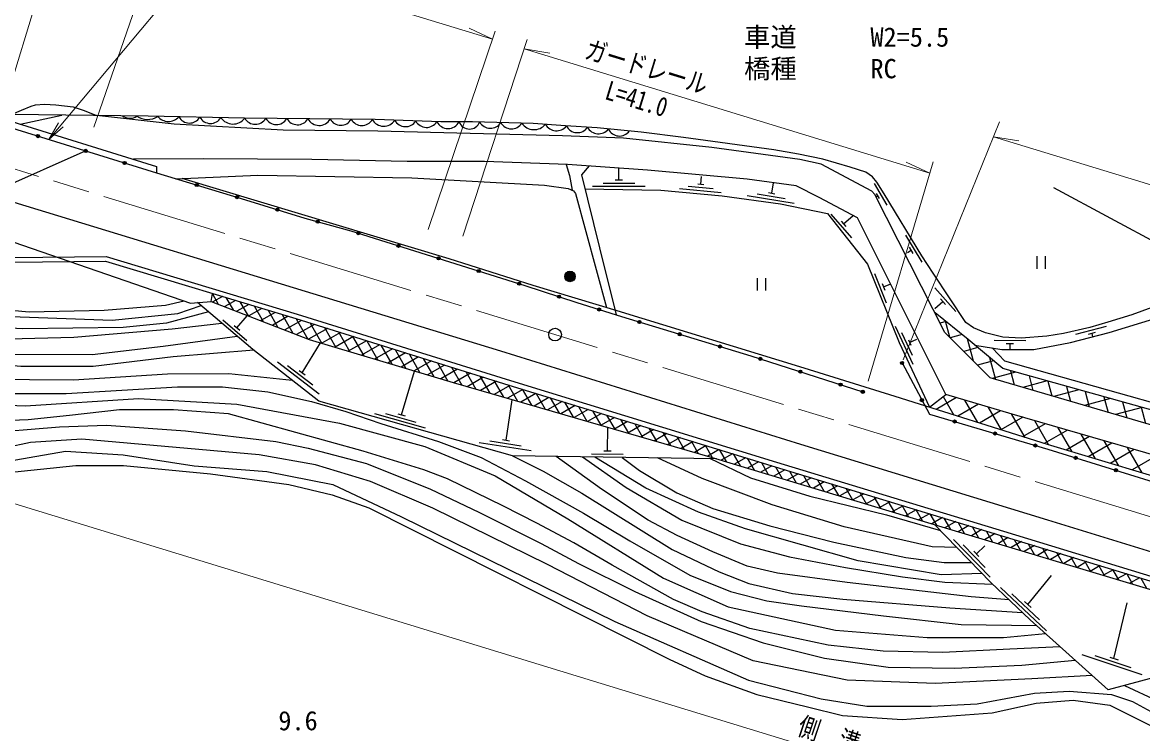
# Model space of a CAD drawing. Units: millimetres at full size, sheet at 1:1000; details may follow other scales. Extents: x 40000 to 680000, y 20000 to 380000.
# Drawn here: x 119780 to 226160, y 266276 to 333817 of the extents above; entities that cross this region are included whole.
import ezdxf
from ezdxf.enums import TextEntityAlignment as Align

# ---------------------------------------------------------------- set-up
doc = ezdxf.new("R2010")
doc.units = ezdxf.units.MM
doc.header["$LTSCALE"] = 1000
doc.linetypes.add('CHAIN', pattern=[18.5, 12, -1.5, 3.5, -1.5])
for name, color, linetype, lineweight in [('M-BGD', 7, 'Continuous', 25), ('M-BMK', 2, 'CHAIN', 13), ('M-BMK-SRVR', 3, 'Continuous', 25), ('M-STR-HTXT', 7, 'Continuous', 13), ('M-STR-STR1', 1, 'Continuous', 25)]:
    doc.layers.add(name, color=color, linetype=linetype, lineweight=lineweight)
doc.styles.add('ＭＳ ゴシック', font='')
doc.styles.get('ＭＳ ゴシック').set_extended_font_data('MS Gothic')

# ---------------------------------------------------------------- blocks, each defined once
blk = doc.blocks.new('open_arrow')
at = {"color": 0, "linetype": 'Continuous', "lineweight": -2}
blk.add_lwpolyline([(7.5, 1.25), (0, 0), (7.5, -1.25)], dxfattribs=at)

msp = doc.modelspace()

# ---------------------------------------------------------------- hatches: boundary and pattern name
at = {"layer": 'M-BGD'}
for points in [[(121107, 323018, -0.41421), (121257, 323168, -0.41421), (121407, 323018, -1)], [(125641, 321613, -0.41421), (125791, 321763, -0.41421), (125941, 321613, -1)], [(129325, 320470, -0.41421), (129475, 320620, -0.41421), (129625, 320470, -1)], [(136201, 318416, -0.41421), (136387, 318517, -0.41421), (136488, 318330, -1)], [(140030, 317261, -0.41421), (140217, 317361, -0.41421), (140317, 317175, -1)], [(143852, 316080, -0.41421), (144040, 316179, -0.41421), (144138, 315992, -1)], [(147682, 314930, -0.41421), (147867, 315034, -0.41421), (147972, 314850, -1)], [(151532, 313845, -0.41421), (151720, 313943, -0.41421), (151818, 313755, -1)], [(155349, 312647, -0.41421), (155537, 312745, -0.41421), (155635, 312557, -1)], [(159165, 311449, -0.41421), (159353, 311547, -0.41421), (159451, 311359, -1)], [(162981, 310251, -0.41421), (163169, 310349, -0.41421), (163268, 310161, -1)], [(171278, 309692, -0.41421), (171778, 310192, -0.41421), (172278, 309692, -1)], [(166798, 309053, -0.41421), (166986, 309152, -0.41421), (167084, 308964, -1)], [(170601, 307813, -0.41421), (170790, 307909, -0.41421), (170886, 307720, -1)], [(174409, 306591, -0.41421), (174597, 306690, -0.41421), (174696, 306502, -1)], [(178231, 305409, -0.41421), (178418, 305509, -0.41421), (178518, 305321, -1)], [(182058, 304246, -0.41421), (182245, 304346, -0.41421), (182345, 304159, -1)], [(185885, 303083, -0.41421), (186072, 303183, -0.41421), (186172, 302996, -1)], [(189709, 301908, -0.41421), (189897, 302005, -0.41421), (189994, 301817, -1)], [(203167, 301476, -0.41421), (203317, 301626, -0.41421), (203467, 301476, -1)], [(193517, 300687, -0.41421), (193706, 300784, -0.41421), (193803, 300595, -1)], [(197326, 299465, -0.41421), (197515, 299562, -0.41421), (197612, 299374, -1)], [(199444, 298786, -0.41421), (199633, 298883, -0.41421), (199730, 298694, -1)], [(205052, 297948, -0.41421), (205202, 298098, -0.41421), (205352, 297948, -1)], [(208157, 295915, -0.41421), (208307, 296065, -0.41421), (208457, 295915, -1)], [(211992, 294776, -0.41421), (212142, 294926, -0.41421), (212292, 294776, -1)], [(215826, 293637, -0.41421), (215976, 293787, -0.41421), (216126, 293637, -1)], [(219652, 292469, -0.41421), (219802, 292619, -0.41421), (219952, 292469, -1)], [(223473, 291288, -0.41421), (223623, 291438, -0.41421), (223773, 291288, -1)]]:
    msp.add_hatch(color=256, dxfattribs=at).paths.add_polyline_path(points)

# ---------------------------------------------------------------- linework, layer by layer
for p, q in [((119554, 324157), (123512, 325003)), ((176425, 318862), (176425, 319977)), ((184217, 318446), (184285, 319193)), ((173925, 318262), (178925, 318262)), ((174925, 318562), (177925, 318562)), ((176075, 318862), (176775, 318862)), ((182994, 318256), (185385, 318039)), ((183938, 318472), (184496, 318421)), ((190939, 317603), (191099, 318590)), ((201899, 316446), (200704, 318528)), ((182171, 318030), (186154, 317668)), ((188622, 317371), (193064, 316650)), ((189558, 317523), (192224, 317091)), ((190628, 317653), (191250, 317552)), ((201041, 317338), (200857, 317242)), ((201181, 317095), (200902, 317581)), ((196543, 315620), (198519, 313363)), ((197527, 314952), (197988, 314426)), ((197757, 314689), (198667, 315485)), ((205236, 311044), (203663, 313598)), ((204194, 312164), (203839, 311945)), ((204377, 311866), (204010, 312462)), ((216106, 311603), (216106, 310403)), ((216906, 311603), (216906, 310403)), ((200713, 309986), (201821, 307198)), ((189555, 309541), (189555, 308341)), ((190355, 309541), (190355, 308341)), ((201416, 309028), (201675, 308378)), ((201546, 308703), (202239, 308979)), ((208424, 306363), (206436, 308609)), ((137719, 307320), (137825, 308082)), ((137817, 308028), (138374, 307065)), ((138779, 307794), (137862, 307264)), ((139111, 307693), (139793, 306512)), ((207437, 307025), (206973, 307549)), ((140029, 307416), (138999, 306821)), ((141280, 307038), (140137, 306378)), ((140443, 307290), (141212, 305959)), ((142530, 306660), (141274, 305935)), ((141775, 306888), (142631, 305407)), ((143108, 306485), (144050, 304854)), ((207205, 307287), (206441, 306611)), ((138815, 305565), (141100, 303621)), ((140152, 304821), (141124, 305964)), ((143780, 306282), (142412, 305492)), ((145031, 305904), (143550, 305049)), ((144440, 306082), (145468, 304301)), ((146275, 305522), (144687, 304606)), ((145773, 305679), (146887, 303749)), ((207483, 305407), (206945, 305263)), ((207406, 305468), (207811, 303959)), ((139885, 305048), (140418, 304594)), ((147511, 305136), (145825, 304162)), ((148747, 304750), (146962, 303719)), ((147115, 305260), (148225, 303337)), ((149983, 304364), (148211, 303341)), ((148457, 304841), (149555, 302939)), ((149798, 304421), (150884, 302540)), ((202648, 304978), (204341, 301354)), ((203258, 304380), (204274, 302206)), ((222708, 304941), (219803, 304193)), ((221669, 304364), (220992, 304189)), ((221330, 304276), (221414, 303959)), ((146341, 300545), (148088, 303378)), ((151220, 303978), (149466, 302965)), ((152456, 303591), (150720, 302590)), ((151140, 304002), (152214, 302142)), ((153692, 303205), (151975, 302214)), ((152482, 303583), (153544, 301744)), ((203919, 303674), (204157, 303166)), ((204038, 303420), (204718, 303738)), ((209023, 304176), (207895, 303874)), ((209498, 303796), (210062, 301689)), ((215060, 303571), (212060, 303599)), ((213907, 303282), (213207, 303288)), ((213557, 303285), (213552, 302750)), ((154928, 302819), (153230, 301838)), ((153824, 303164), (154873, 301346)), ((156164, 302433), (154484, 301463)), ((155166, 302745), (156203, 300948)), ((156508, 302326), (157533, 300550)), ((210521, 302934), (209183, 302575)), ((143992, 301590), (147960, 298548)), ((144968, 301220), (147349, 299395)), ((157401, 302047), (155739, 301087)), ((158637, 301661), (156993, 300712)), ((157849, 301907), (158862, 300152)), ((159873, 301275), (158248, 300336)), ((159191, 301488), (160192, 299754)), ((160533, 301068), (161516, 299367)), ((211996, 301686), (210471, 301277)), ((211622, 302002), (212180, 299918)), ((146063, 300758), (146619, 300332)), ((155781, 296561), (157021, 300703)), ((161109, 300888), (159502, 299961)), ((162345, 300502), (160758, 299586)), ((161875, 300649), (162835, 298986)), ((163582, 300116), (162027, 299219)), ((163217, 300230), (164155, 298605)), ((214088, 300603), (211870, 300009)), ((213604, 300738), (213964, 299394)), ((215380, 300243), (215748, 298871)), ((164818, 299730), (163297, 298852)), ((164559, 299811), (165475, 298224)), ((166054, 299344), (164567, 298486)), ((167299, 298963), (165837, 298119)), ((165901, 299392), (166795, 297843)), ((167237, 298982), (168115, 297461)), ((217095, 299765), (214798, 299150)), ((217156, 299748), (217532, 298348)), ((218933, 299253), (219315, 297825)), ((165706, 294145), (166301, 297985)), ((168543, 298581), (167107, 297752)), ((169787, 298200), (168377, 297386)), ((168574, 298572), (169435, 297080)), ((169910, 298162), (170755, 296699)), ((205922, 297265), (207471, 298489)), ((208494, 298183), (206556, 297064)), ((207228, 298296), (208247, 296530)), ((209258, 297955), (210489, 295822)), ((220102, 298927), (217726, 298291)), ((223109, 298089), (220654, 297432)), ((220709, 298758), (221099, 297301)), ((222485, 298263), (222883, 296778)), ((171031, 297818), (169647, 297019)), ((172276, 297437), (170917, 296652)), ((171246, 297752), (172074, 296318)), ((173520, 297055), (172187, 296286)), ((172583, 297343), (173394, 295937)), ((173919, 296933), (174714, 295556)), ((205969, 297301), (206005, 297238)), ((210586, 297558), (208608, 296416)), ((212679, 296934), (210661, 295768)), ((211473, 297294), (212731, 295115)), ((226116, 297252), (223582, 296573)), ((224261, 297768), (224666, 296255)), ((226037, 297274), (226450, 295732)), ((153212, 296665), (158023, 295304)), ((154256, 296681), (157143, 295865)), ((155444, 296657), (156118, 296466)), ((174764, 296674), (173457, 295919)), ((176008, 296292), (174727, 295552)), ((175256, 296523), (176034, 295175)), ((177253, 295911), (175997, 295186)), ((176592, 296113), (177354, 294794)), ((214783, 296315), (212713, 295120)), ((213687, 296633), (214972, 294407)), ((215888, 295997), (217213, 293701)), ((175334, 293123), (175391, 295361)), ((178497, 295529), (177267, 294819)), ((177929, 295704), (178674, 294413)), ((179741, 295148), (178537, 294453)), ((179265, 295294), (179994, 294032)), ((180986, 294766), (179807, 294086)), ((180601, 294884), (181313, 293651)), ((216900, 295704), (214766, 294472)), ((219017, 295093), (216818, 293824)), ((218087, 295362), (219430, 293035)), ((220287, 294727), (221648, 292370)), ((163144, 293934), (168085, 293169)), ((164178, 294078), (167142, 293619)), ((165360, 294198), (166052, 294091)), ((182230, 294385), (181077, 293719)), ((181938, 294475), (182633, 293270)), ((183474, 294004), (182347, 293353)), ((183274, 294065), (183953, 292889)), ((184718, 293622), (183616, 292986)), ((184611, 293655), (185273, 292508)), ((221133, 294482), (218902, 293194)), ((223250, 293871), (220991, 292567)), ((222487, 294092), (223865, 291705)), ((173830, 292844), (176830, 292803)), ((174984, 293128), (175684, 293118)), ((185963, 293241), (184886, 292619)), ((185947, 293245), (186606, 292105)), ((187207, 292859), (186143, 292245)), ((187283, 292836), (187938, 291702)), ((225367, 293260), (223080, 291940)), ((224686, 293457), (226082, 291039)), ((227484, 292649), (225169, 291313)), ((188451, 292478), (187393, 291867)), ((188620, 292426), (189271, 291298)), ((189695, 292096), (188643, 291488)), ((190940, 291715), (189893, 291110)), ((189956, 292016), (190603, 290895)), ((191293, 291607), (191936, 290492)), ((192187, 291335), (191143, 290732)), ((193435, 290955), (192393, 290354)), ((192627, 291201), (193269, 290089)), ((194683, 290576), (193643, 289976)), ((193960, 290796), (194601, 289686)), ((195931, 290197), (194893, 289598)), ((195294, 290390), (195934, 289283)), ((197179, 289818), (196143, 289219)), ((196628, 289985), (197267, 288879)), ((198427, 289438), (197393, 288841)), ((197962, 289579), (198599, 288476)), ((199675, 289059), (198643, 288463)), ((199296, 289174), (199932, 288073)), ((200923, 288680), (199893, 288085)), ((200630, 288769), (201264, 287670)), ((202171, 288300), (201143, 287707)), ((201964, 288363), (202597, 287267)), ((203419, 287921), (202393, 287329)), ((203298, 287958), (203930, 286864)), ((204667, 287542), (203643, 286950)), ((204632, 287552), (205262, 286460)), ((205915, 287162), (204893, 286572)), ((205966, 287147), (206595, 286057)), ((207163, 286783), (206143, 286194)), ((207300, 286741), (207926, 285656)), ((208411, 286404), (207393, 285816)), ((208634, 286336), (209256, 285257)), ((209659, 286024), (208647, 285440)), ((210907, 285645), (209901, 285064)), ((209968, 285931), (210586, 284859)), ((212155, 285266), (211155, 284688)), ((211301, 285525), (211916, 284460)), ((212635, 285120), (213246, 284062)), ((208201, 284716), (211682, 281126)), ((209113, 284207), (211201, 282053)), ((210372, 283339), (211169, 284111)), ((213402, 284886), (212409, 284313)), ((214648, 284506), (213663, 283937)), ((213970, 284713), (214576, 283663)), ((215895, 284125), (214917, 283561)), ((215305, 284305), (215906, 283265)), ((210129, 283590), (210616, 283087)), ((217141, 283745), (216171, 283185)), ((216640, 283898), (217236, 282866)), ((218387, 283365), (217425, 282809)), ((217976, 283490), (218566, 282468)), ((219633, 282984), (218679, 282434)), ((219311, 283083), (219896, 282069)), ((220880, 282604), (219934, 282058)), ((220646, 282675), (221226, 281671)), ((222126, 282224), (221188, 281682)), ((221981, 282268), (222556, 281272)), ((215261, 278531), (217499, 281275)), ((223372, 281843), (222442, 281306)), ((223316, 281861), (223886, 280874)), ((224618, 281463), (223696, 280930)), ((224651, 281453), (225216, 280475)), ((225865, 281083), (224950, 280555)), ((225986, 281046), (226546, 280076)), ((212672, 280162), (217023, 276030)), ((213749, 279553), (216359, 277074)), ((214956, 278820), (215565, 278242)), ((223438, 273411), (224708, 278701)), ((220401, 273782), (226099, 271902)), ((221634, 273691), (225053, 272563)), ((223039, 273543), (223837, 273280))]:
    msp.add_line(p, q, dxfattribs=at)
for points in [[(117857, 324683), (119678, 325468), (120610, 325851), (121032, 325994), (121871, 326049), (122967, 325988), (124602, 325798), (125647, 325466), (126813, 324967)], [(227027, 306744), (225131, 306041), (222863, 305352), (221139, 304848), (218638, 304283), (217052, 304028), (214639, 303830), (212888, 303919), (211232, 304325), (210106, 304807), (209363, 305330), (206265, 310011), (205202, 311662), (201627, 317531), (200936, 318648), (200523, 319139), (199862, 319590), (198382, 320075), (195798, 320825), (193484, 321310), (191142, 321711), (182575, 322898), (178533, 323397), (174354, 323797), (171367, 323988), (168295, 324230), (162530, 324371), (159507, 324371), (153267, 324585), (140878, 324722), (131724, 324913), (118719, 325055)], [(260350, 285842), (250467, 288765), (242960, 290960), (228338, 295178), (211671, 300067), (207395, 304378), (200745, 317463), (200445, 317780), (195620, 320345), (193614, 320811), (185256, 321948), (176868, 322828), (171075, 323051), (153534, 323486), (144549, 323571), (134197, 324166), (126813, 324967)], [(103392, 321493), (165196, 302626), (193674, 293749), (217116, 286576), (253344, 275446), (272706, 269435)], [(259955, 283222), (253027, 285308), (243855, 287938), (234131, 290730), (213771, 296608), (207471, 298489), (204128, 305204), (199098, 315255), (195457, 317199), (193248, 318294), (188611, 318934), (179150, 319780), (171531, 320331), (163662, 320620), (156304, 320620), (147267, 320805), (136956, 320856), (130315, 320821)], [(171420, 320335), (171728, 319290), (171992, 317871)], [(132515, 319528), (140554, 317103), (146595, 315230), (150963, 314024), (167508, 308831), (172439, 307209), (176673, 305882), (188948, 302152), (199587, 298740)], [(134346, 318976), (142129, 319303), (156777, 319056), (169375, 318373), (171613, 318043), (172120, 317813), (172320, 317579), (175253, 306731)], [(173595, 320182), (172868, 319345), (174585, 312396), (176179, 306037)], [(264463, 304432), (262056, 297153), (259659, 281258), (245455, 285381), (226803, 290823), (217129, 293726), (202677, 298289), (194013, 300966), (176271, 306426), (168276, 308824), (160295, 311352), (134938, 319001)], [(217689, 318144), (223116, 315235), (227827, 312682)], [(173195, 318021), (180406, 317889), (186248, 317358), (191783, 316574), (196231, 315654), (200023, 310856), (203047, 303415), (205922, 297265)], [(114443, 314509), (135742, 307147), (137719, 307320), (147016, 303699), (160687, 299606), (185287, 292504), (207409, 285811), (241785, 275510)], [(106685, 311369), (127747, 311599), (145868, 306121), (166117, 299796), (191389, 292048), (212939, 285498), (242898, 276355), (252435, 273401)], [(106690, 310919), (127682, 311148), (145735, 305691), (165984, 299366), (191257, 291617), (212808, 285067), (242766, 275925), (251818, 273121)], [(75518, 299940), (78877, 300788), (81960, 301955), (94049, 307167), (97006, 308182), (99208, 308644), (101075, 308787), (104629, 308293), (110507, 307243), (120425, 306316), (127529, 306481), (133384, 306949), (135130, 307359)], [(73990, 298053), (79154, 299293), (83720, 300893), (91757, 304890), (93831, 305787), (96572, 306770), (99569, 307433), (103218, 307577), (113413, 306083), (128300, 305552), (134539, 306169), (136757, 306922)], [(137450, 306332), (133457, 305251), (129357, 304833), (119800, 304704), (115295, 304972), (106868, 306198), (102607, 306516), (100369, 306246), (95598, 305184), (91724, 303511), (85790, 300647), (81057, 298752), (75364, 297287)], [(185688, 292382), (166319, 292646), (147925, 297848), (141655, 302754), (136423, 307207)], [(210234, 303178), (212796, 302745), (215833, 302766), (219310, 303407), (222985, 304371), (227640, 305798), (231659, 307065), (237135, 307303), (240561, 307287), (244046, 306871), (247597, 305990), (249625, 305359), (252213, 305167), (256604, 305009), (257809, 304751), (258228, 304478), (257180, 295953), (258610, 295578), (257473, 288340)], [(260608, 287554), (254637, 289051), (246357, 291435), (237171, 294011), (228874, 296483), (212876, 300941), (209598, 303716), (206454, 306230)], [(76136, 296033), (82610, 297451), (92391, 302103), (96795, 304005), (101692, 304970), (104897, 304949), (108089, 304671), (116035, 303706), (124677, 303928), (133993, 304709), (138728, 305245)], [(77575, 295111), (80473, 295375), (83372, 296192), (86061, 297292), (89648, 299226), (93330, 301390), (96317, 302731), (98617, 303460), (100451, 303908), (102319, 304188), (104368, 304318), (106814, 304033), (108429, 303625), (111447, 302907), (116856, 302308), (126401, 302282), (133132, 303077), (140160, 304027)], [(141754, 302677), (134097, 302064), (126515, 301142), (119641, 301142), (113910, 301685), (105371, 302937), (102692, 303102), (98685, 302463), (93430, 300456), (85683, 296406), (82563, 295082), (78668, 294421)], [(79506, 293560), (83177, 294516), (87355, 296132), (93499, 299569), (95222, 300407), (96958, 301067), (99303, 301780), (101978, 302256), (104890, 302135), (108111, 301640), (111852, 300762), (116246, 299931), (124634, 299859), (133549, 300445), (139373, 300469), (145393, 299829)], [(257618, 289259), (232415, 296191), (223881, 298612), (213093, 301655), (211878, 302900)], [(203317, 301476), (205909, 296627), (217164, 293284), (229000, 289626), (237247, 287177), (259264, 280585)], [(80752, 292018), (83812, 292795), (88247, 294651), (94999, 297907), (98440, 298825), (101465, 299000), (113347, 297659), (120066, 297411), (130810, 298105), (140130, 297557), (149880, 295742), (157990, 293536), (164689, 290758), (171580, 286678), (180652, 281030), (186798, 278325), (197004, 276106), (205710, 275406), (212947, 275406), (216932, 275777)], [(118801, 298562), (123942, 298562), (134500, 299196), (138776, 299196), (143081, 298718), (147249, 297814), (150508, 296873), (153825, 295730), (159299, 294018), (163339, 292507), (167553, 290281), (173080, 287220), (177473, 284585), (183149, 281315), (187009, 279768), (190486, 278873), (193766, 278397), (201552, 277450), (208918, 276636), (216092, 276531)], [(218325, 274524), (213539, 274285), (207186, 273990), (201511, 274110), (196300, 274671), (188867, 276263), (184322, 277839), (181609, 279018), (175799, 282284), (172162, 284403), (168641, 286261), (165459, 287864), (160155, 290471), (157917, 291329), (152142, 293097), (139360, 296631), (134144, 297018), (128987, 297018), (124253, 296486), (120335, 296073), (116250, 295905)], [(115594, 294789), (123301, 295395), (127770, 295563), (135269, 295042), (143858, 294025), (146924, 293378), (152443, 291926), (158537, 289494), (163118, 287290), (169060, 284321), (172598, 282440), (177942, 279756), (184240, 276931), (190127, 274899), (195948, 273424), (201991, 272595), (208264, 272484), (214687, 272763), (219752, 273242)], [(221361, 271795), (215633, 271475), (206473, 271026), (198110, 271349), (189173, 273190), (179116, 277466), (169649, 282336), (158768, 287676), (152834, 290228), (147616, 291807), (142260, 292747), (125422, 294223), (120535, 293929), (118185, 293401), (115786, 293184), (107808, 293295), (104458, 293462), (98937, 293683), (95209, 293211), (92551, 292566), (85104, 288929)], [(116926, 291888), (123869, 293093), (129348, 292738), (136084, 291719), (142999, 291154), (149254, 289938), (155782, 286862), (176026, 276929), (188722, 271359), (195623, 269572), (199976, 268877), (206082, 268877), (210450, 269090), (215896, 270116), (219180, 270306), (223222, 270000), (225198, 269330), (227275, 268181)], [(166319, 292646), (169246, 291185), (172917, 289108), (181486, 283765), (185948, 281631), (188774, 280534), (192899, 279572), (197682, 279048), (207862, 278215), (214764, 277762)], [(213474, 278987), (209869, 279251), (198099, 280620), (191481, 281509), (188622, 282191), (185343, 283534), (181962, 285080), (179204, 286550), (174785, 289498), (170468, 292589)], [(172974, 292555), (177124, 289652), (182400, 286532), (187962, 284302), (192631, 283056), (197940, 282040), (203363, 281163), (207382, 280645), (211900, 280481)], [(86712, 286619), (88675, 287677), (92293, 288697), (98112, 289833), (107922, 291361), (115355, 291231), (118144, 291027), (124856, 291750), (129389, 291750), (137657, 290941), (145086, 289919), (149181, 288959), (152693, 287725), (181194, 273345), (184620, 271765), (189529, 269976), (194341, 268808), (197668, 267988), (203323, 267616), (211879, 268241), (216048, 269152), (219554, 269436), (223045, 268973), (227035, 266987)], [(210932, 281468), (207046, 281343), (199136, 282689), (188442, 285733), (183978, 287319), (178980, 289569), (174155, 292539)], [(176724, 292504), (178382, 291265), (181927, 289143), (185344, 287654), (190754, 285993), (196839, 284461), (203663, 283005), (207316, 282533), (209914, 282519)], [(208533, 283943), (206175, 283999), (197818, 285924), (190986, 288003), (184337, 290495), (180106, 292458)], [(185107, 292390), (188923, 290553), (194558, 288828), (201847, 287057), (206971, 285553)], [(241785, 275510), (222890, 270421), (215478, 277084), (211757, 280618), (206436, 286105)], [(224457, 270843), (227578, 269382), (229791, 267684), (231851, 265837), (234470, 263045), (236295, 261230), (237588, 260075), (239459, 258461), (240663, 257322), (241605, 256246), (242412, 254993), (243310, 253009), (243310, 250111), (243615, 246557), (243935, 244530), (244383, 243106)]]:
    msp.add_lwpolyline(points, dxfattribs=at)
for centre, radius in [((121257, 323018), 150), ((125791, 321613), 150), ((129475, 320470), 150), ((136344, 318373), 150), ((140174, 317218), 150), ((143995, 316036), 150), ((147827, 314890), 150), ((151675, 313800), 150), ((155492, 312602), 150), ((159308, 311404), 150), ((163125, 310206), 150), ((171778, 309692), 500), ((166941, 309008), 150), ((170743, 307767), 150), ((174553, 306547), 150), ((178374, 305365), 150), ((182201, 304202), 150), ((186029, 303039), 150), ((189851, 301863), 150), ((203317, 301476), 150), ((193660, 300641), 150), ((197469, 299419), 150), ((199587, 298740), 150), ((205202, 297948), 150), ((208307, 295915), 150), ((212142, 294776), 150), ((215976, 293637), 150), ((219802, 292469), 150), ((223623, 291288), 150)]:
    msp.add_circle(centre, radius, dxfattribs=at)
for centre, radius, start, end in [((129979, 325863), 1149, 233.42645, 305.32735), ((131661, 326342), 1744, 234.33998, 303.88769), ((133651, 325718), 1309, 218.99944, 318.60375), ((135645, 325420), 1160, 209.28678, 328.31641), ((137645, 325378), 1160, 209.28678, 328.31641), ((139780, 325563), 1396, 214.68536, 322.92584), ((141900, 325299), 1160, 209.85376, 328.88338), ((143900, 325277), 1160, 209.85376, 328.88338), ((145900, 325255), 1160, 209.85376, 328.88338), ((147956, 325249), 1217, 209.19704, 329.5401), ((150012, 325210), 1160, 209.85376, 328.88338), ((152012, 325188), 1160, 209.85376, 328.88338), ((154093, 325215), 1255, 209.95197, 326.44008), ((156159, 325075), 1160, 208.51696, 327.54658), ((158157, 325006), 1160, 208.51696, 327.54658), ((160202, 324945), 1204, 207.7742, 331.5393), ((162238, 324724), 1039, 199.89659, 339.12985), ((164222, 324918), 1160, 209.08824, 328.11786), ((166222, 324870), 1160, 209.08824, 328.11786), ((168373, 325042), 1406, 213.95066, 320.04709), ((170500, 324728), 1203, 209.31942, 321.73468), ((172481, 324507), 1160, 206.82302, 325.85264), ((174490, 324438), 1200, 209.05595, 321.66746), ((176482, 324185), 1160, 205.0206, 324.05022)]:
    msp.add_arc(centre, radius, start, end, dxfattribs=at)
at = {"layer": 'M-BMK'}
msp.add_line((74453, 333546), (274041, 272414), dxfattribs=at)
at = {"layer": 'M-BMK-SRVR'}
msp.add_circle((170368, 304168), 600, dxfattribs=at)
at = {"layer": 'M-STR-HTXT'}
for p, q in [((118352, 326862), (123937, 345096)), ((126570, 323869), (133127, 342850)), ((132800, 341905), (164424, 332219)), ((158320, 314149), (164680, 332981)), ((164422, 332219), (162198, 333258)), ((161621, 313509), (167724, 332186)), ((167434, 331297), (205942, 319502)), ((167434, 331297), (169858, 330911)), ((203438, 301776), (212567, 324380)), ((211990, 322952), (266209, 306345)), ((211990, 322952), (214415, 322566)), ((200108, 299755), (206257, 320567)), ((205942, 319502), (203717, 320541))]:
    msp.add_line(p, q, dxfattribs=at)
for points in [[(122276, 322702), (141245, 345322), (171655, 345322)], [(108711, 291259), (265131, 243349), (268367, 242366), (270455, 241750), (275337, 240363), (280121, 239076), (285306, 237763), (289091, 236871)]]:
    msp.add_lwpolyline(points, dxfattribs=at)
at = {"layer": 'M-STR-STR1'}
for p, q in [((117857, 324683), (132515, 320139)), ((117338, 324233), (132515, 319528)), ((125791, 321613), (113289, 316074)), ((132515, 320139), (132515, 319528))]:
    msp.add_line(p, q, dxfattribs=at)

# ---------------------------------------------------------------- block references
at = {"layer": 'M-STR-HTXT', "xscale": 240, "yscale": 240, "rotation": 50}
msp.add_blockref('open_arrow', (122276, 322702), dxfattribs=at)

# ---------------------------------------------------------------- texts
at = {"layer": 'M-STR-HTXT', "style": 'ＭＳ ゴシック'}
for s, p in [('車道', (188313, 330961)), ('W2=5.5', (200313, 330961)), ('橋種', (188313, 327961)), ('RC', (200313, 327961))]:
    msp.add_text(s, height=1833, dxfattribs=at).set_placement(p, align=Align.BOTTOM_LEFT)
at = {"layer": 'M-STR-HTXT', "style": 'ＭＳ ゴシック', "width": 0.8}
for s, rotation, p in [('ガードレール', 342.97, (178642, 328184)), ('側\u3000溝\u3000L=184.5', 341.435, (200187, 263333))]:
    msp.add_text(s, height=1833, rotation=rotation, dxfattribs=at).set_placement(p, align=Align.BOTTOM_CENTER)
msp.add_text('L=41.0', height=1833, rotation=342.97, dxfattribs=at).set_placement((178385, 327442), align=Align.TOP_CENTER)
at = {"layer": 'M-STR-HTXT', "style": 'ＭＳ ゴシック'}
msp.add_text('9.6', height=1833, dxfattribs=at).set_placement((145954, 266038), align=Align.BOTTOM_CENTER)

doc.saveas('drawing.dxf')
